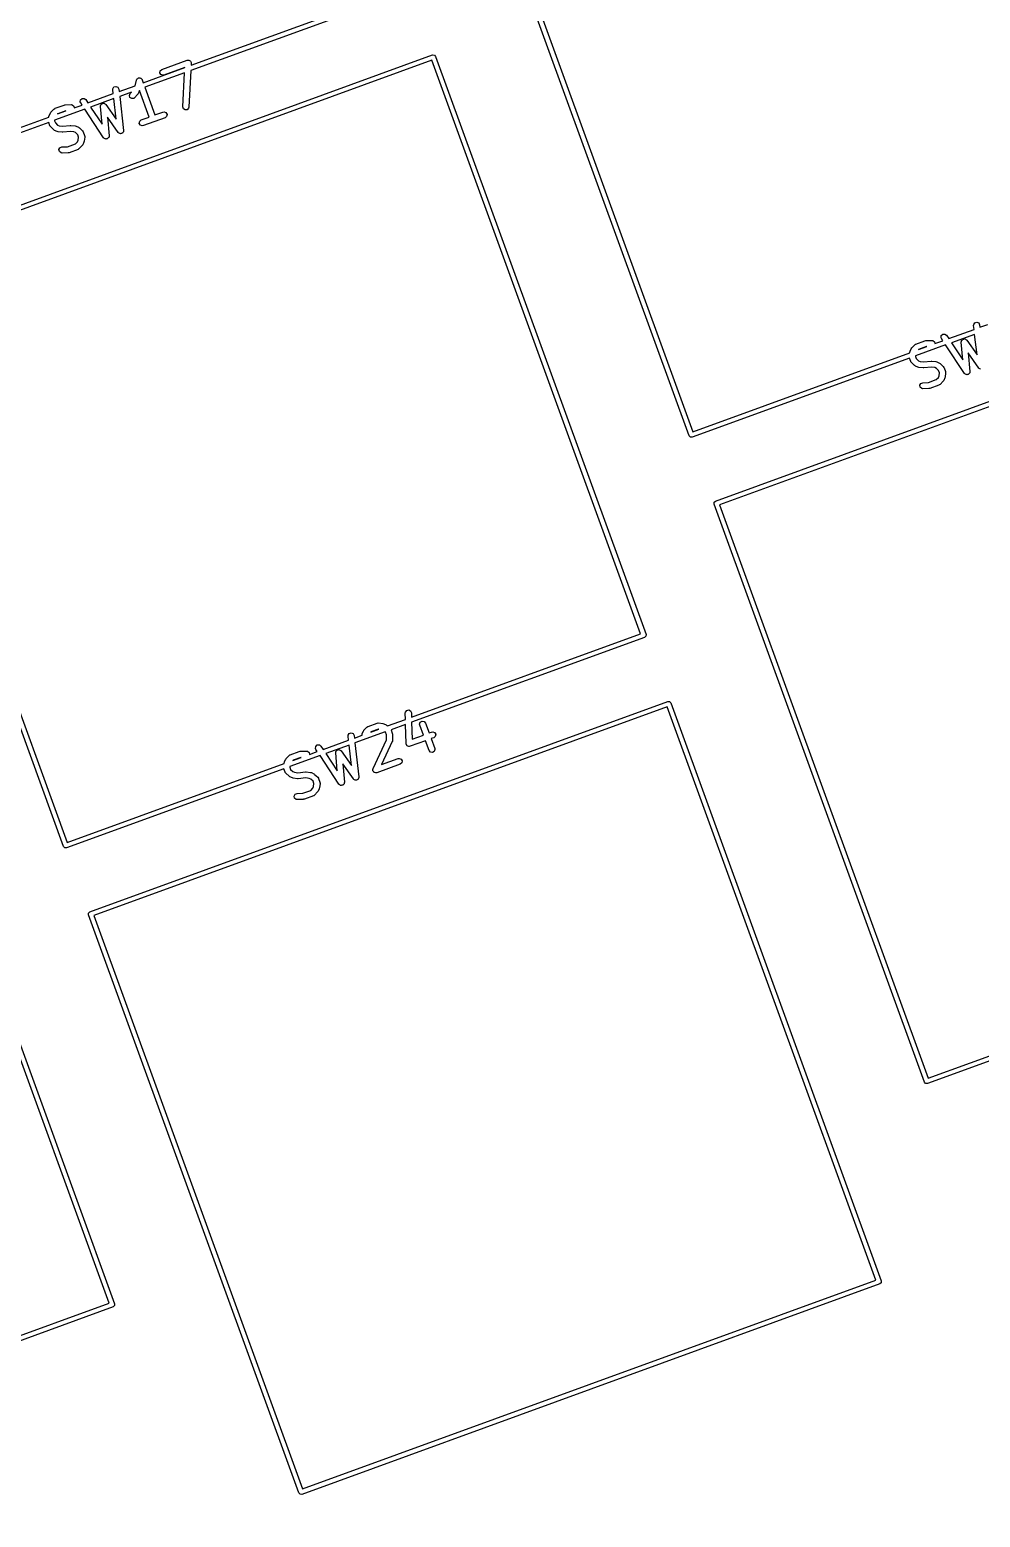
# Model space of a CAD drawing. Extents: x 1.8 to 9.52, y -5.92 to -1.84.
# Drawn here: x 6.751 to 7.676, y -4.377 to -2.93 of the extents above; entities that cross this region are included whole.
import ezdxf

# ---------------------------------------------------------------- set-up
doc = ezdxf.new("R2010")
doc.units = 0
doc.header["$MEASUREMENT"] = 0
doc.layers.add('BLACK', color=7, linetype='CONTINUOUS')

msp = doc.modelspace()

# ---------------------------------------------------------------- linework, layer by layer
at = {"layer": 'BLACK', "linetype": 'CONTINUOUS'}
for p, q in [((7.39291, -3.32501), (7.18824, -2.76268)), ((7.19349, -2.76328), (7.39654, -3.32118)), ((7.12067, -2.89243), (6.9081, -2.9698)), ((6.90838, -2.96467), (7.11683, -2.8888)), ((6.58096, -3.15926), (7.14329, -2.95459)), ((7.14269, -2.95983), (6.58479, -3.16289)), ((6.87988, -2.96866), (6.90454, -2.95969)), ((6.90454, -2.95969), (6.90555, -2.95951)), ((6.90555, -2.95951), (6.90588, -2.95963)), ((6.90588, -2.95963), (6.90622, -2.95959)), ((6.90622, -2.95959), (6.9068, -2.95996)), ((6.9068, -2.95996), (6.90745, -2.9602)), ((6.90745, -2.9602), (6.90762, -2.9605)), ((6.90762, -2.9605), (6.90791, -2.96069)), ((6.90791, -2.96069), (6.90811, -2.96135)), ((6.90811, -2.96135), (6.90846, -2.96195)), ((6.9085, -2.96263), (6.90838, -2.96467)), ((6.90846, -2.96195), (6.9084, -2.96229)), ((6.9084, -2.96229), (6.9085, -2.96263)), ((7.34574, -3.51773), (7.14269, -2.95983)), ((7.14329, -2.95459), (7.1451, -2.95467)), ((7.1451, -2.95467), (7.14632, -2.956)), ((7.14632, -2.956), (7.35099, -3.51833)), ((6.85378, -2.98454), (6.85511, -2.97907)), ((6.85511, -2.97907), (6.85553, -2.97814)), ((6.85553, -2.97814), (6.85566, -2.97803)), ((6.85566, -2.97803), (6.85572, -2.97788)), ((6.85572, -2.97788), (6.85646, -2.97745)), ((6.85646, -2.97745), (6.85715, -2.97694)), ((6.85715, -2.97694), (6.85732, -2.97695)), ((6.85732, -2.97695), (6.85747, -2.97687)), ((6.85747, -2.97687), (6.85831, -2.97701)), ((6.85831, -2.97701), (6.85917, -2.97707)), ((6.85917, -2.97707), (6.85929, -2.97719)), ((6.85929, -2.97719), (6.85946, -2.97722)), ((6.85946, -2.97722), (6.86001, -2.97787)), ((6.86001, -2.97787), (6.86063, -2.97846)), ((6.86063, -2.97846), (6.86065, -2.97863)), ((6.86065, -2.97863), (6.86076, -2.97876)), ((6.86076, -2.97876), (6.8618, -2.98163)), ((6.8618, -2.98163), (6.90235, -2.96687)), ((6.90206, -2.972), (6.86342, -2.98607)), ((6.87798, -2.97195), (6.87833, -2.96996)), ((6.87899, -2.9737), (6.87798, -2.97195)), ((6.87833, -2.96996), (6.87988, -2.96866)), ((6.88089, -2.97439), (6.87899, -2.9737)), ((6.8819, -2.97421), (6.88089, -2.97439)), ((6.90235, -2.96677), (6.8819, -2.97421)), ((6.90021, -3.00506), (6.90206, -2.972)), ((6.90235, -2.96687), (6.90235, -2.96677)), ((6.9081, -2.9698), (6.90611, -3.00539)), ((6.80795, -3.00123), (6.83259, -2.99226)), ((6.83215, -2.98845), (6.83221, -2.98743)), ((6.83259, -2.99226), (6.83215, -2.98845)), ((6.83221, -2.98743), (6.83332, -2.98574)), ((6.83332, -2.98574), (6.83526, -2.98516)), ((6.83526, -2.98516), (6.83711, -2.98596)), ((6.83711, -2.98596), (6.83801, -2.98777)), ((6.83801, -2.98777), (6.83829, -2.99018)), ((6.83829, -2.99018), (6.85378, -2.98454)), ((6.8504, -2.9908), (6.83885, -2.99501)), ((6.83885, -2.99501), (6.84267, -3.02797)), ((6.84831, -2.99401), (6.84912, -2.99216)), ((6.84889, -2.99595), (6.84831, -2.99401)), ((6.84912, -2.99216), (6.8504, -2.9908)), ((6.85629, -2.99318), (6.8534, -2.99622)), ((6.85631, -2.99312), (6.85629, -2.99318)), ((6.85682, -2.99239), (6.85631, -2.99312)), ((6.85829, -2.98924), (6.85682, -2.99239)), ((6.86766, -3.015), (6.85829, -2.98924)), ((6.86342, -2.98607), (6.87321, -3.01298)), ((6.77192, -3.01028), (6.7748, -3.00724)), ((6.7748, -3.00724), (6.77562, -3.00663)), ((6.80492, -3.00736), (6.77553, -3.01805)), ((6.77562, -3.00663), (6.7758, -3.00661)), ((6.7758, -3.00661), (6.77594, -3.00649)), ((6.77594, -3.00649), (6.78474, -3.00329)), ((6.77847, -3.01196), (6.78661, -3.00899)), ((6.78631, -3.009), (6.77861, -3.01181)), ((6.78474, -3.00329), (6.78561, -3.00313)), ((6.78561, -3.00313), (6.78567, -3.00311)), ((6.78567, -3.00311), (6.7916, -3.00295)), ((6.78661, -3.00899), (6.78631, -3.009)), ((6.7916, -3.00295), (6.79261, -3.0031)), ((6.79261, -3.0031), (6.7942, -3.00436)), ((6.7942, -3.00436), (6.79455, -3.0061)), ((6.79455, -3.0061), (6.80224, -3.0033)), ((6.8005, -3.00033), (6.80073, -2.99833)), ((6.80091, -3.00128), (6.8005, -3.00033)), ((6.80073, -2.99833), (6.8022, -2.99694)), ((6.80224, -3.0033), (6.80091, -3.00128)), ((6.8022, -2.99694), (6.80421, -2.99682)), ((6.80421, -2.99682), (6.80584, -2.99803)), ((6.82318, -3.03507), (6.80492, -3.00736)), ((6.80584, -2.99803), (6.80795, -3.00123)), ((6.83315, -2.99708), (6.81062, -3.00528)), ((6.81062, -3.00528), (6.82167, -3.02205)), ((6.82013, -3.00471), (6.82022, -3.00369)), ((6.82167, -3.02205), (6.82013, -3.00471)), ((6.82022, -3.00369), (6.82038, -3.00347)), ((6.82038, -3.00347), (6.8204, -3.0032)), ((6.8204, -3.0032), (6.82094, -3.00266)), ((6.82094, -3.00266), (6.82138, -3.00203)), ((6.82138, -3.00203), (6.82164, -3.00196)), ((6.82164, -3.00196), (6.82183, -3.00177)), ((6.82183, -3.00177), (6.82259, -3.00171)), ((6.82259, -3.00171), (6.82333, -3.00151)), ((6.82333, -3.00151), (6.82357, -3.00162)), ((6.82357, -3.00162), (6.82384, -3.0016)), ((6.82384, -3.0016), (6.82447, -3.00204)), ((6.82447, -3.00204), (6.82516, -3.00236)), ((6.82516, -3.00236), (6.82527, -3.0026)), ((6.82527, -3.0026), (6.82549, -3.00276)), ((6.82549, -3.00276), (6.83546, -3.01703)), ((6.83546, -3.01703), (6.83315, -2.99708)), ((6.85057, -2.99706), (6.84889, -2.99595)), ((6.85258, -2.99683), (6.85057, -2.99706)), ((6.8534, -2.99622), (6.85258, -2.99683)), ((6.88101, -3.01015), (6.88202, -3.00997)), ((6.88202, -3.00997), (6.88392, -3.01066)), ((6.9008, -3.007), (6.90021, -3.00506)), ((6.90249, -3.0081), (6.9008, -3.007)), ((6.90449, -3.00786), (6.90249, -3.0081)), ((6.90587, -3.00639), (6.90449, -3.00786)), ((6.90611, -3.00539), (6.90587, -3.00639)), ((6.76978, -3.02015), (6.55833, -3.09711)), ((6.55894, -3.09186), (6.76993, -3.01506)), ((6.77097, -3.02341), (6.76978, -3.02015)), ((6.76993, -3.01506), (6.77001, -3.01438)), ((6.77001, -3.01438), (6.77026, -3.01353)), ((6.77026, -3.01353), (6.77027, -3.01347)), ((6.77027, -3.01347), (6.77139, -3.01107)), ((6.77108, -3.02355), (6.77097, -3.02341)), ((6.7711, -3.02372), (6.77108, -3.02355)), ((6.77172, -3.02455), (6.7711, -3.02372)), ((6.77139, -3.01107), (6.77189, -3.01034)), ((6.77189, -3.01034), (6.77192, -3.01028)), ((6.77553, -3.01805), (6.77548, -3.01853)), ((6.77548, -3.01853), (6.77628, -3.02074)), ((6.77628, -3.02074), (6.77847, -3.02281)), ((6.77861, -3.01181), (6.77847, -3.01196)), ((6.77847, -3.02281), (6.78001, -3.02353)), ((6.78001, -3.02353), (6.78337, -3.02392)), ((6.78337, -3.02392), (6.79074, -3.02315)), ((6.79074, -3.02315), (6.79125, -3.02318)), ((6.79125, -3.02318), (6.79138, -3.02315)), ((6.79138, -3.02315), (6.79555, -3.02363)), ((6.79555, -3.02363), (6.79639, -3.02388)), ((6.79639, -3.02388), (6.79646, -3.02389)), ((6.79646, -3.02389), (6.79886, -3.02501)), ((6.83732, -3.03), (6.82699, -3.01522)), ((6.82699, -3.01522), (6.82859, -3.03318)), ((6.85797, -3.02113), (6.85832, -3.01914)), ((6.85898, -3.02288), (6.85797, -3.02113)), ((6.85832, -3.01914), (6.85987, -3.01784)), ((6.86088, -3.02357), (6.85898, -3.02288)), ((6.85987, -3.01784), (6.86766, -3.015)), ((6.86189, -3.02339), (6.86088, -3.02357)), ((6.88303, -3.0157), (6.86189, -3.02339)), ((6.87321, -3.01298), (6.88101, -3.01015)), ((6.88458, -3.0144), (6.88303, -3.0157)), ((6.88392, -3.01066), (6.88493, -3.01241)), ((6.88493, -3.01241), (6.88458, -3.0144)), ((6.77476, -3.02743), (6.77172, -3.02455)), ((6.77482, -3.02746), (6.77476, -3.02743)), ((6.77554, -3.02796), (6.77482, -3.02746)), ((6.77794, -3.02908), (6.77554, -3.02796)), ((6.77801, -3.02909), (6.77794, -3.02908)), ((6.77886, -3.02934), (6.77801, -3.02909)), ((6.78302, -3.02982), (6.77886, -3.02934)), ((6.78316, -3.02979), (6.78302, -3.02982)), ((6.78366, -3.02982), (6.78316, -3.02979)), ((6.79103, -3.02905), (6.78366, -3.02982)), ((6.7944, -3.02944), (6.79103, -3.02905)), ((6.79593, -3.03016), (6.7944, -3.02944)), ((6.79579, -3.04116), (6.79787, -3.03897)), ((6.79812, -3.03223), (6.79593, -3.03016)), ((6.79787, -3.03897), (6.79858, -3.03744)), ((6.79893, -3.03444), (6.79812, -3.03223)), ((6.79858, -3.03744), (6.79893, -3.03444)), ((6.79886, -3.02501), (6.79958, -3.02551)), ((6.79958, -3.02551), (6.79964, -3.02554)), ((6.79964, -3.02554), (6.80269, -3.02842)), ((6.80269, -3.02842), (6.8033, -3.02924)), ((6.8033, -3.02924), (6.80332, -3.02942)), ((6.80332, -3.02942), (6.80343, -3.02955)), ((6.80343, -3.02955), (6.80471, -3.03308)), ((6.80439, -3.03859), (6.80414, -3.03944)), ((6.80487, -3.03443), (6.80439, -3.03859)), ((6.80471, -3.03308), (6.80489, -3.03409)), ((6.80489, -3.03409), (6.80483, -3.03425)), ((6.80483, -3.03425), (6.80487, -3.03443)), ((6.82343, -3.03525), (6.82318, -3.03507)), ((6.82356, -3.03553), (6.82343, -3.03525)), ((6.82422, -3.03584), (6.82356, -3.03553)), ((6.8248, -3.03627), (6.82422, -3.03584)), ((6.82511, -3.03625), (6.8248, -3.03627)), ((6.82539, -3.03638), (6.82511, -3.03625)), ((6.82609, -3.03619), (6.82539, -3.03638)), ((6.82682, -3.03615), (6.82609, -3.03619)), ((6.82704, -3.03594), (6.82682, -3.03615)), ((6.82734, -3.03586), (6.82704, -3.03594)), ((6.82776, -3.03526), (6.82734, -3.03586)), ((6.82828, -3.03476), (6.82776, -3.03526)), ((6.82832, -3.03446), (6.82828, -3.03476)), ((6.8285, -3.0342), (6.82832, -3.03446)), ((6.82859, -3.03318), (6.8285, -3.0342)), ((6.83757, -3.03018), (6.83732, -3.03)), ((6.83771, -3.03046), (6.83757, -3.03018)), ((6.83838, -3.03074), (6.83771, -3.03046)), ((6.83897, -3.03116), (6.83838, -3.03074)), ((6.83928, -3.03114), (6.83897, -3.03116)), ((6.83956, -3.03126), (6.83928, -3.03114)), ((6.84026, -3.03105), (6.83956, -3.03126)), ((6.84098, -3.03099), (6.84026, -3.03105)), ((6.8412, -3.03077), (6.84098, -3.03099)), ((6.8415, -3.03068), (6.8412, -3.03077)), ((6.8419, -3.03007), (6.8415, -3.03068)), ((6.84241, -3.02956), (6.8419, -3.03007)), ((6.84244, -3.02925), (6.84241, -3.02956)), ((6.84261, -3.02899), (6.84244, -3.02925)), ((6.84267, -3.02797), (6.84261, -3.02899)), ((6.7798, -3.04663), (6.78076, -3.04486)), ((6.78021, -3.04861), (6.7798, -3.04663)), ((6.78179, -3.04987), (6.78021, -3.04861)), ((6.78076, -3.04486), (6.78264, -3.04412)), ((6.7828, -3.05002), (6.78179, -3.04987)), ((6.78264, -3.04412), (6.78809, -3.04397)), ((6.78873, -3.04986), (6.7828, -3.05002)), ((6.78809, -3.04397), (6.79579, -3.04116)), ((6.78879, -3.04983), (6.78873, -3.04986)), ((6.78966, -3.04968), (6.78879, -3.04983)), ((6.79847, -3.04647), (6.78966, -3.04968)), ((6.7986, -3.04636), (6.79847, -3.04647)), ((6.79878, -3.04634), (6.7986, -3.04636)), ((6.7996, -3.04573), (6.79878, -3.04634)), ((6.80248, -3.04269), (6.7996, -3.04573)), ((6.80251, -3.04263), (6.80248, -3.04269)), ((6.80302, -3.0419), (6.80251, -3.04263)), ((6.80414, -3.0395), (6.80302, -3.0419)), ((6.80414, -3.03944), (6.80414, -3.0395)), ((6.78422, -3.72462), (6.57954, -3.16229)), ((6.58479, -3.16289), (6.78785, -3.72079)), ((7.41856, -3.38858), (7.9809, -3.18391)), ((7.98029, -3.18915), (7.4224, -3.39221)), ((7.63834, -3.22765), (7.63981, -3.22626)), ((7.63981, -3.22626), (7.64182, -3.22614)), ((7.64182, -3.22614), (7.64344, -3.22735)), ((7.64555, -3.23055), (7.6702, -3.22158)), ((7.67076, -3.2264), (7.64823, -3.2346)), ((7.66976, -3.21777), (7.66982, -3.21674)), ((7.6702, -3.22158), (7.66976, -3.21777)), ((7.66982, -3.21674), (7.67093, -3.21506)), ((7.67307, -3.24635), (7.67076, -3.2264)), ((7.67093, -3.21506), (7.67286, -3.21448)), ((7.67286, -3.21448), (7.67472, -3.21528)), ((7.67472, -3.21528), (7.67562, -3.21709)), ((7.67562, -3.21709), (7.6759, -3.2195)), ((7.6759, -3.2195), (7.68349, -3.21674)), ((7.60787, -3.24279), (7.60899, -3.24038)), ((7.60899, -3.24038), (7.6095, -3.23966)), ((7.6095, -3.23966), (7.60953, -3.2396)), ((7.60953, -3.2396), (7.61241, -3.23656)), ((7.61241, -3.23656), (7.61323, -3.23595)), ((7.64252, -3.23668), (7.61314, -3.24737)), ((7.61323, -3.23595), (7.61341, -3.23593)), ((7.61341, -3.23593), (7.61354, -3.23581)), ((7.61354, -3.23581), (7.62235, -3.23261)), ((7.61607, -3.24128), (7.62422, -3.23831)), ((7.61622, -3.24112), (7.61607, -3.24128)), ((7.62392, -3.23832), (7.61622, -3.24112)), ((7.62235, -3.23261), (7.62322, -3.23245)), ((7.62322, -3.23245), (7.62328, -3.23243)), ((7.62328, -3.23243), (7.62921, -3.23227)), ((7.62422, -3.23831), (7.62392, -3.23832)), ((7.62921, -3.23227), (7.63022, -3.23242)), ((7.63022, -3.23242), (7.6318, -3.23367)), ((7.6318, -3.23367), (7.63216, -3.23542)), ((7.63216, -3.23542), (7.63985, -3.23262)), ((7.63811, -3.22965), (7.63834, -3.22765)), ((7.63851, -3.2306), (7.63811, -3.22965)), ((7.63985, -3.23262), (7.63851, -3.2306)), ((7.66079, -3.26439), (7.64252, -3.23668)), ((7.64344, -3.22735), (7.64555, -3.23055)), ((7.64823, -3.2346), (7.65928, -3.25136)), ((7.65774, -3.23403), (7.65783, -3.23301)), ((7.65928, -3.25136), (7.65774, -3.23403)), ((7.65783, -3.23301), (7.65798, -3.23279)), ((7.65798, -3.23279), (7.65801, -3.23252)), ((7.65801, -3.23252), (7.65855, -3.23198)), ((7.65855, -3.23198), (7.65898, -3.23135)), ((7.65898, -3.23135), (7.65924, -3.23128)), ((7.65924, -3.23128), (7.65944, -3.23109)), ((7.65944, -3.23109), (7.6602, -3.23103)), ((7.6602, -3.23103), (7.66093, -3.23083)), ((7.66093, -3.23083), (7.66118, -3.23094)), ((7.66118, -3.23094), (7.66145, -3.23092)), ((7.66145, -3.23092), (7.66207, -3.23136)), ((7.66207, -3.23136), (7.66277, -3.23168)), ((7.66277, -3.23168), (7.66288, -3.23192)), ((7.66288, -3.23192), (7.6631, -3.23208)), ((7.6631, -3.23208), (7.67307, -3.24635)), ((7.60739, -3.24947), (7.39594, -3.32643)), ((7.39654, -3.32118), (7.60754, -3.24438)), ((7.60858, -3.25273), (7.60739, -3.24947)), ((7.60754, -3.24438), (7.60762, -3.2437)), ((7.60762, -3.2437), (7.60787, -3.24285)), ((7.60787, -3.24285), (7.60787, -3.24279)), ((7.60869, -3.25287), (7.60858, -3.25273)), ((7.60871, -3.25304), (7.60869, -3.25287)), ((7.60932, -3.25387), (7.60871, -3.25304)), ((7.61237, -3.25675), (7.60932, -3.25387)), ((7.61314, -3.24737), (7.61308, -3.24785)), ((7.61308, -3.24785), (7.61389, -3.25006)), ((7.61389, -3.25006), (7.61608, -3.25213)), ((7.61608, -3.25213), (7.61761, -3.25285)), ((7.61761, -3.25285), (7.62098, -3.25324)), ((7.62098, -3.25324), (7.62835, -3.25247)), ((7.62835, -3.25247), (7.62885, -3.2525)), ((7.62885, -3.2525), (7.62899, -3.25247)), ((7.62899, -3.25247), (7.63315, -3.25295)), ((7.63315, -3.25295), (7.634, -3.2532)), ((7.634, -3.2532), (7.63407, -3.25321)), ((7.63407, -3.25321), (7.63647, -3.25433)), ((7.63647, -3.25433), (7.63719, -3.25483)), ((7.63719, -3.25483), (7.63725, -3.25486)), ((7.63725, -3.25486), (7.64029, -3.25774)), ((7.67492, -3.25932), (7.6646, -3.24454)), ((7.6646, -3.24454), (7.66619, -3.2625)), ((7.61243, -3.25678), (7.61237, -3.25675)), ((7.61315, -3.25728), (7.61243, -3.25678)), ((7.61555, -3.2584), (7.61315, -3.25728)), ((7.61562, -3.25841), (7.61555, -3.2584)), ((7.61646, -3.25866), (7.61562, -3.25841)), ((7.62063, -3.25914), (7.61646, -3.25866)), ((7.62076, -3.25911), (7.62063, -3.25914)), ((7.62127, -3.25914), (7.62076, -3.25911)), ((7.62864, -3.25837), (7.62127, -3.25914)), ((7.6257, -3.27329), (7.6334, -3.27048)), ((7.632, -3.25876), (7.62864, -3.25837)), ((7.63354, -3.25948), (7.632, -3.25876)), ((7.6334, -3.27048), (7.63547, -3.26829)), ((7.63573, -3.26155), (7.63354, -3.25948)), ((7.63547, -3.26829), (7.63619, -3.26676)), ((7.63653, -3.26376), (7.63573, -3.26155)), ((7.63619, -3.26676), (7.63653, -3.26376)), ((7.64029, -3.25774), (7.64091, -3.25856)), ((7.64174, -3.26882), (7.64062, -3.27122)), ((7.64091, -3.25856), (7.64093, -3.25874)), ((7.64093, -3.25874), (7.64104, -3.25887)), ((7.64104, -3.25887), (7.64232, -3.2624)), ((7.64175, -3.26876), (7.64174, -3.26882)), ((7.642, -3.26791), (7.64175, -3.26876)), ((7.64248, -3.26375), (7.642, -3.26791)), ((7.64232, -3.2624), (7.6425, -3.26341)), ((7.6425, -3.26341), (7.64244, -3.26357)), ((7.64244, -3.26357), (7.64248, -3.26375)), ((7.66104, -3.26457), (7.66079, -3.26439)), ((7.66117, -3.26485), (7.66104, -3.26457)), ((7.66183, -3.26516), (7.66117, -3.26485)), ((7.66241, -3.26559), (7.66183, -3.26516)), ((7.66272, -3.26557), (7.66241, -3.26559)), ((7.663, -3.2657), (7.66272, -3.26557)), ((7.6637, -3.26551), (7.663, -3.2657)), ((7.66442, -3.26547), (7.6637, -3.26551)), ((7.66465, -3.26526), (7.66442, -3.26547)), ((7.66495, -3.26518), (7.66465, -3.26526)), ((7.66536, -3.26458), (7.66495, -3.26518)), ((7.66589, -3.26408), (7.66536, -3.26458)), ((7.66593, -3.26378), (7.66589, -3.26408)), ((7.66611, -3.26352), (7.66593, -3.26378)), ((7.66619, -3.2625), (7.66611, -3.26352)), ((7.67518, -3.2595), (7.67492, -3.25932)), ((7.67532, -3.25978), (7.67518, -3.2595)), ((7.67598, -3.26006), (7.67532, -3.25978)), ((7.67658, -3.26048), (7.67598, -3.26006)), ((7.61741, -3.27595), (7.61837, -3.27418)), ((7.61781, -3.27793), (7.61741, -3.27595)), ((7.6194, -3.27919), (7.61781, -3.27793)), ((7.61837, -3.27418), (7.62025, -3.27344)), ((7.62041, -3.27934), (7.6194, -3.27919)), ((7.62025, -3.27344), (7.6257, -3.27329)), ((7.62634, -3.27918), (7.62041, -3.27934)), ((7.6264, -3.27915), (7.62634, -3.27918)), ((7.62727, -3.279), (7.6264, -3.27915)), ((7.63607, -3.27579), (7.62727, -3.279)), ((7.63621, -3.27568), (7.63607, -3.27579)), ((7.63639, -3.27566), (7.63621, -3.27568)), ((7.63721, -3.27505), (7.63639, -3.27566)), ((7.64009, -3.27201), (7.63721, -3.27505)), ((7.64012, -3.27195), (7.64009, -3.27201)), ((7.64062, -3.27122), (7.64012, -3.27195)), ((7.39413, -3.32635), (7.39291, -3.32501)), ((7.39594, -3.32643), (7.39413, -3.32635)), ((7.41715, -3.39161), (7.41723, -3.3898)), ((7.62182, -3.95394), (7.41715, -3.39161)), ((7.41723, -3.3898), (7.41856, -3.38858)), ((7.4224, -3.39221), (7.62546, -3.95011)), ((7.12279, -3.59888), (7.34574, -3.51773)), ((7.34958, -3.52136), (7.12293, -3.60386)), ((7.35091, -3.52014), (7.34958, -3.52136)), ((7.35092, -3.51995), (7.35091, -3.52014)), ((7.35099, -3.51833), (7.35092, -3.51995)), ((6.80987, -3.78819), (7.3722, -3.58351)), ((7.3716, -3.58876), (6.8137, -3.79182)), ((7.57466, -4.14666), (7.3716, -3.58876)), ((7.3722, -3.58351), (7.37401, -3.58359)), ((7.37401, -3.58359), (7.37523, -3.58493)), ((7.37523, -3.58493), (7.5799, -4.14726)), ((7.09952, -3.60735), (7.11694, -3.60101)), ((7.11677, -3.59484), (7.11692, -3.59382)), ((7.11694, -3.60101), (7.11677, -3.59484)), ((7.11692, -3.59382), (7.11818, -3.59224)), ((7.11818, -3.59224), (7.12016, -3.59184)), ((7.12016, -3.59184), (7.12194, -3.5928)), ((7.12194, -3.5928), (7.12268, -3.59468)), ((7.12268, -3.59468), (7.12279, -3.59888)), ((7.1314, -3.60375), (7.13315, -3.60274)), ((7.13315, -3.60274), (7.13514, -3.60309)), ((7.13514, -3.60309), (7.13644, -3.60463)), ((6.82861, -4.16891), (6.62556, -3.61101)), ((6.62919, -3.60718), (6.83386, -4.16951)), ((7.06106, -3.61738), (7.06112, -3.61635)), ((7.0615, -3.62119), (7.06106, -3.61738)), ((7.06112, -3.61635), (7.06223, -3.61467)), ((7.06223, -3.61467), (7.06417, -3.61409)), ((7.06417, -3.61409), (7.06602, -3.61489)), ((7.06602, -3.61489), (7.06693, -3.6167)), ((7.06693, -3.6167), (7.06721, -3.61911)), ((7.06721, -3.61911), (7.0748, -3.61635)), ((7.09715, -3.61324), (7.06776, -3.62393)), ((7.0748, -3.61635), (7.07493, -3.61482)), ((7.07493, -3.61482), (7.07605, -3.61242)), ((7.07605, -3.61242), (7.07656, -3.6117)), ((7.07656, -3.6117), (7.07658, -3.61164)), ((7.07658, -3.61164), (7.07947, -3.6086)), ((7.07947, -3.6086), (7.08029, -3.60798)), ((7.08029, -3.60798), (7.08046, -3.60796)), ((7.08046, -3.60796), (7.0806, -3.60785)), ((7.0806, -3.60785), (7.08941, -3.60464)), ((7.08313, -3.61331), (7.09098, -3.61046)), ((7.08327, -3.61316), (7.08313, -3.61331)), ((7.09077, -3.61043), (7.08327, -3.61316)), ((7.08941, -3.60464), (7.09042, -3.60447)), ((7.09042, -3.60447), (7.09058, -3.60453)), ((7.09058, -3.60453), (7.09076, -3.60449)), ((7.09076, -3.60449), (7.09492, -3.60497)), ((7.09098, -3.61046), (7.09077, -3.61043)), ((7.09492, -3.60497), (7.09577, -3.60522)), ((7.09577, -3.60522), (7.09583, -3.60522)), ((7.09583, -3.60522), (7.09823, -3.60634)), ((7.09749, -3.61357), (7.09715, -3.61324)), ((7.09837, -3.61598), (7.09749, -3.61357)), ((7.09823, -3.60634), (7.09896, -3.60685)), ((7.0985, -3.62073), (7.09837, -3.61598)), ((7.09896, -3.60685), (7.09902, -3.60687)), ((7.09902, -3.60687), (7.09952, -3.60735)), ((7.11708, -3.60599), (7.1029, -3.61115)), ((7.1029, -3.61115), (7.10409, -3.61441)), ((7.10409, -3.61441), (7.10424, -3.61528)), ((7.10424, -3.61528), (7.10426, -3.61534)), ((7.10426, -3.61534), (7.10443, -3.62127)), ((7.11758, -3.62447), (7.11708, -3.60599)), ((7.12293, -3.60386), (7.12338, -3.62021)), ((7.12338, -3.62021), (7.13437, -3.61621)), ((7.13071, -3.60564), (7.1314, -3.60375)), ((7.13089, -3.60665), (7.13071, -3.60564)), ((7.13437, -3.61621), (7.13089, -3.60665)), ((7.13644, -3.60463), (7.13992, -3.61419)), ((7.13992, -3.61419), (7.14243, -3.61328)), ((7.14243, -3.61328), (7.14344, -3.6131)), ((7.14344, -3.6131), (7.14534, -3.61379)), ((7.14599, -3.61753), (7.14445, -3.61883)), ((7.14534, -3.61379), (7.14635, -3.61554)), ((7.14635, -3.61554), (7.14599, -3.61753)), ((7.00485, -3.63542), (7.01366, -3.63222)), ((7.01366, -3.63222), (7.01452, -3.63206)), ((7.01452, -3.63206), (7.01458, -3.63204)), ((7.01458, -3.63204), (7.02051, -3.63188)), ((7.02051, -3.63188), (7.02153, -3.63203)), ((7.02153, -3.63203), (7.02311, -3.63328)), ((7.02346, -3.63503), (7.03115, -3.63223)), ((7.02941, -3.62926), (7.02964, -3.62726)), ((7.02982, -3.6302), (7.02941, -3.62926)), ((7.02964, -3.62726), (7.03111, -3.62587)), ((7.03115, -3.63223), (7.02982, -3.6302)), ((7.03111, -3.62587), (7.03313, -3.62575)), ((7.03313, -3.62575), (7.03475, -3.62695)), ((7.03475, -3.62695), (7.03686, -3.63016)), ((7.03686, -3.63016), (7.0615, -3.62119)), ((7.06206, -3.62601), (7.03953, -3.63421)), ((7.04929, -3.6324), (7.04931, -3.63213)), ((7.04931, -3.63213), (7.04985, -3.63159)), ((7.04985, -3.63159), (7.05029, -3.63096)), ((7.05029, -3.63096), (7.05055, -3.63089)), ((7.05055, -3.63089), (7.05074, -3.6307)), ((7.05074, -3.6307), (7.0515, -3.63064)), ((7.0515, -3.63064), (7.05224, -3.63044)), ((7.05224, -3.63044), (7.05248, -3.63055)), ((7.05248, -3.63055), (7.05275, -3.63053)), ((7.05275, -3.63053), (7.05338, -3.63097)), ((7.05338, -3.63097), (7.05407, -3.63129)), ((7.05407, -3.63129), (7.05418, -3.63153)), ((7.05418, -3.63153), (7.05441, -3.63169)), ((7.05441, -3.63169), (7.06437, -3.64595)), ((7.06437, -3.64595), (7.06206, -3.62601)), ((7.06776, -3.62393), (7.07158, -3.6569)), ((7.08535, -3.64894), (7.0985, -3.62073)), ((7.10415, -3.6226), (7.09372, -3.64497)), ((7.10417, -3.62242), (7.10415, -3.6226)), ((7.10428, -3.62228), (7.10417, -3.62242)), ((7.10443, -3.62127), (7.10428, -3.62228)), ((7.11767, -3.62468), (7.11758, -3.62447)), ((7.11763, -3.6249), (7.11767, -3.62468)), ((7.11803, -3.6256), (7.11763, -3.6249)), ((7.11833, -3.62635), (7.11803, -3.6256)), ((7.11852, -3.62645), (7.11833, -3.62635)), ((7.11864, -3.62665), (7.11852, -3.62645)), ((7.11939, -3.62693), (7.11864, -3.62665)), ((7.1201, -3.62731), (7.11939, -3.62693)), ((7.12032, -3.62726), (7.1201, -3.62731)), ((7.12054, -3.62734), (7.12032, -3.62726)), ((7.12155, -3.62716), (7.12054, -3.62734)), ((7.13639, -3.62176), (7.12155, -3.62716)), ((7.13987, -3.63132), (7.13639, -3.62176)), ((7.14116, -3.63287), (7.13987, -3.63132)), ((7.14445, -3.61883), (7.14194, -3.61974)), ((7.14194, -3.61974), (7.14542, -3.6293)), ((7.1449, -3.63221), (7.14315, -3.63322)), ((7.14559, -3.63031), (7.1449, -3.63221)), ((7.14542, -3.6293), (7.14559, -3.63031)), ((6.78785, -3.72079), (6.99884, -3.64399)), ((6.99884, -3.64399), (6.99892, -3.64331)), ((6.99892, -3.64331), (6.99917, -3.64246)), ((6.99917, -3.64246), (6.99918, -3.6424)), ((6.99918, -3.6424), (7.0003, -3.63999)), ((7.0003, -3.63999), (7.0008, -3.63927)), ((7.0008, -3.63927), (7.00083, -3.63921)), ((7.00083, -3.63921), (7.00371, -3.63617)), ((7.00371, -3.63617), (7.00454, -3.63556)), ((7.03383, -3.63629), (7.00444, -3.64698)), ((7.00454, -3.63556), (7.00471, -3.63554)), ((7.00471, -3.63554), (7.00485, -3.63542)), ((7.00738, -3.64089), (7.01552, -3.63792)), ((7.00752, -3.64073), (7.00738, -3.64089)), ((7.01522, -3.63793), (7.00752, -3.64073)), ((7.01552, -3.63792), (7.01522, -3.63793)), ((7.02311, -3.63328), (7.02346, -3.63503)), ((7.05209, -3.66399), (7.03383, -3.63629)), ((7.03953, -3.63421), (7.05058, -3.65097)), ((7.04904, -3.63364), (7.04913, -3.63262)), ((7.05058, -3.65097), (7.04904, -3.63364)), ((7.04913, -3.63262), (7.04929, -3.6324)), ((7.06623, -3.65893), (7.0559, -3.64415)), ((7.0559, -3.64415), (7.0575, -3.66211)), ((7.11194, -3.64462), (7.08904, -3.65296)), ((7.09372, -3.64497), (7.10992, -3.63908)), ((7.10992, -3.63908), (7.11093, -3.6389)), ((7.11093, -3.6389), (7.11283, -3.63959)), ((7.11349, -3.64333), (7.11194, -3.64462)), ((7.11283, -3.63959), (7.11384, -3.64134)), ((7.11384, -3.64134), (7.11349, -3.64333)), ((7.14315, -3.63322), (7.14116, -3.63287)), ((6.99869, -3.64907), (6.78724, -3.72604)), ((6.99988, -3.65234), (6.99869, -3.64907)), ((7, -3.65248), (6.99988, -3.65234)), ((7.00002, -3.65265), (7, -3.65248)), ((7.00063, -3.65348), (7.00002, -3.65265)), ((7.00367, -3.65636), (7.00063, -3.65348)), ((7.00373, -3.65638), (7.00367, -3.65636)), ((7.00445, -3.65689), (7.00373, -3.65638)), ((7.00444, -3.64698), (7.00439, -3.64745)), ((7.00439, -3.64745), (7.00519, -3.64967)), ((7.00686, -3.65801), (7.00445, -3.65689)), ((7.00519, -3.64967), (7.00738, -3.65174)), ((7.00692, -3.65802), (7.00686, -3.65801)), ((7.00777, -3.65827), (7.00692, -3.65802)), ((7.00738, -3.65174), (7.00892, -3.65246)), ((7.01193, -3.65875), (7.00777, -3.65827)), ((7.00892, -3.65246), (7.01228, -3.65284)), ((7.01207, -3.65872), (7.01193, -3.65875)), ((7.01258, -3.65875), (7.01207, -3.65872)), ((7.01228, -3.65284), (7.01965, -3.65207)), ((7.01994, -3.65798), (7.01258, -3.65875)), ((7.01965, -3.65207), (7.02016, -3.65211)), ((7.02331, -3.65837), (7.01994, -3.65798)), ((7.02016, -3.65211), (7.02029, -3.65208)), ((7.02029, -3.65208), (7.02446, -3.65256)), ((7.02484, -3.65908), (7.02331, -3.65837)), ((7.02446, -3.65256), (7.0253, -3.65281)), ((7.02703, -3.66116), (7.02484, -3.65908)), ((7.0253, -3.65281), (7.02537, -3.65281)), ((7.02537, -3.65281), (7.02777, -3.65393)), ((7.02784, -3.66337), (7.02703, -3.66116)), ((7.02777, -3.65393), (7.02849, -3.65444)), ((7.02849, -3.65444), (7.02855, -3.65447)), ((7.02855, -3.65447), (7.0316, -3.65735)), ((7.0316, -3.65735), (7.03221, -3.65817)), ((7.03221, -3.65817), (7.03223, -3.65835)), ((7.03223, -3.65835), (7.03234, -3.65848)), ((7.03234, -3.65848), (7.03363, -3.66201)), ((7.06648, -3.65911), (7.06623, -3.65893)), ((7.06662, -3.65938), (7.06648, -3.65911)), ((7.06729, -3.65967), (7.06662, -3.65938)), ((7.06788, -3.66009), (7.06729, -3.65967)), ((7.06819, -3.66006), (7.06788, -3.66009)), ((7.06847, -3.66019), (7.06819, -3.66006)), ((7.06917, -3.65998), (7.06847, -3.66019)), ((7.06989, -3.65992), (7.06917, -3.65998)), ((7.07011, -3.6597), (7.06989, -3.65992)), ((7.07041, -3.65961), (7.07011, -3.6597)), ((7.07081, -3.659), (7.07041, -3.65961)), ((7.07132, -3.65849), (7.07081, -3.659)), ((7.07135, -3.65818), (7.07132, -3.65849)), ((7.07152, -3.65792), (7.07135, -3.65818)), ((7.07158, -3.6569), (7.07152, -3.65792)), ((7.08512, -3.6507), (7.08527, -3.64982)), ((7.08519, -3.65082), (7.08512, -3.6507)), ((7.08518, -3.65095), (7.08519, -3.65082)), ((7.08569, -3.65168), (7.08518, -3.65095)), ((7.08527, -3.64982), (7.08535, -3.64894)), ((7.08613, -3.65245), (7.08569, -3.65168)), ((7.08626, -3.65249), (7.08613, -3.65245)), ((7.08633, -3.6526), (7.08626, -3.65249)), ((7.08719, -3.65283), (7.08633, -3.6526)), ((7.08803, -3.65314), (7.08719, -3.65283)), ((7.08821, -3.65311), (7.08803, -3.65314)), ((7.08829, -3.65313), (7.08821, -3.65311)), ((7.0884, -3.65307), (7.08829, -3.65313)), ((7.08904, -3.65296), (7.0884, -3.65307)), ((7.00871, -3.67556), (7.00967, -3.67379)), ((7.00912, -3.67754), (7.00871, -3.67556)), ((7.00967, -3.67379), (7.01155, -3.67304)), ((7.01155, -3.67304), (7.017, -3.6729)), ((7.017, -3.6729), (7.0247, -3.67009)), ((7.02738, -3.6754), (7.01857, -3.67861)), ((7.0247, -3.67009), (7.02678, -3.6679)), ((7.02678, -3.6679), (7.02749, -3.66637)), ((7.02751, -3.67529), (7.02738, -3.6754)), ((7.02749, -3.66637), (7.02784, -3.66337)), ((7.02769, -3.67527), (7.02751, -3.67529)), ((7.02851, -3.67466), (7.02769, -3.67527)), ((7.03139, -3.67161), (7.02851, -3.67466)), ((7.03142, -3.67156), (7.03139, -3.67161)), ((7.03193, -3.67083), (7.03142, -3.67156)), ((7.03305, -3.66843), (7.03193, -3.67083)), ((7.0333, -3.66752), (7.03305, -3.66836)), ((7.03305, -3.66836), (7.03305, -3.66843)), ((7.03378, -3.66335), (7.0333, -3.66752)), ((7.03363, -3.66201), (7.0338, -3.66302)), ((7.0338, -3.66302), (7.03374, -3.66318)), ((7.03374, -3.66318), (7.03378, -3.66335)), ((7.05234, -3.66418), (7.05209, -3.66399)), ((7.05247, -3.66446), (7.05234, -3.66418)), ((7.05313, -3.66477), (7.05247, -3.66446)), ((7.05371, -3.6652), (7.05313, -3.66477)), ((7.05402, -3.66518), (7.05371, -3.6652)), ((7.0543, -3.66531), (7.05402, -3.66518)), ((7.055, -3.66512), (7.0543, -3.66531)), ((7.05573, -3.66508), (7.055, -3.66512)), ((7.05595, -3.66487), (7.05573, -3.66508)), ((7.05625, -3.66479), (7.05595, -3.66487)), ((7.05667, -3.66419), (7.05625, -3.66479)), ((7.0572, -3.66369), (7.05667, -3.66419)), ((7.05723, -3.66338), (7.0572, -3.66369)), ((7.05741, -3.66313), (7.05723, -3.66338)), ((7.0575, -3.66211), (7.05741, -3.66313)), ((7.0107, -3.6788), (7.00912, -3.67754)), ((7.01171, -3.67895), (7.0107, -3.6788)), ((7.01764, -3.67879), (7.01171, -3.67895)), ((7.0177, -3.67876), (7.01764, -3.67879)), ((7.01857, -3.67861), (7.0177, -3.67876)), ((6.78544, -3.72596), (6.78422, -3.72462)), ((6.78422, -3.72462), (6.78422, -3.72462)), ((6.78724, -3.72604), (6.78544, -3.72596)), ((7.62546, -3.95011), (8.18335, -3.74705)), ((8.18719, -3.75068), (7.62485, -3.95535)), ((6.80845, -3.79122), (6.80853, -3.78941)), ((7.01313, -4.35355), (6.80845, -3.79122)), ((6.80853, -3.78941), (6.80987, -3.78819)), ((6.8137, -3.79182), (7.01676, -4.34972)), ((7.62305, -3.95528), (7.62182, -3.95394)), ((7.62182, -3.95394), (7.62182, -3.95394)), ((7.62485, -3.95535), (7.62305, -3.95528)), ((7.57849, -4.15029), (7.01616, -4.35496)), ((7.01676, -4.34972), (7.57466, -4.14666)), ((7.57982, -4.14907), (7.57849, -4.15029)), ((7.57983, -4.14888), (7.57982, -4.14907)), ((7.5799, -4.14726), (7.57983, -4.14888)), ((6.83245, -4.17254), (6.27011, -4.37721)), ((6.27072, -4.37197), (6.82861, -4.16891)), ((6.83378, -4.17132), (6.83245, -4.17254)), ((6.83379, -4.17113), (6.83378, -4.17132)), ((6.83386, -4.16951), (6.83379, -4.17113)), ((7.01435, -4.35488), (7.01313, -4.35355)), ((7.01616, -4.35496), (7.01435, -4.35488))]:
    msp.add_line(p, q, dxfattribs=at)

doc.saveas('drawing.dxf')
